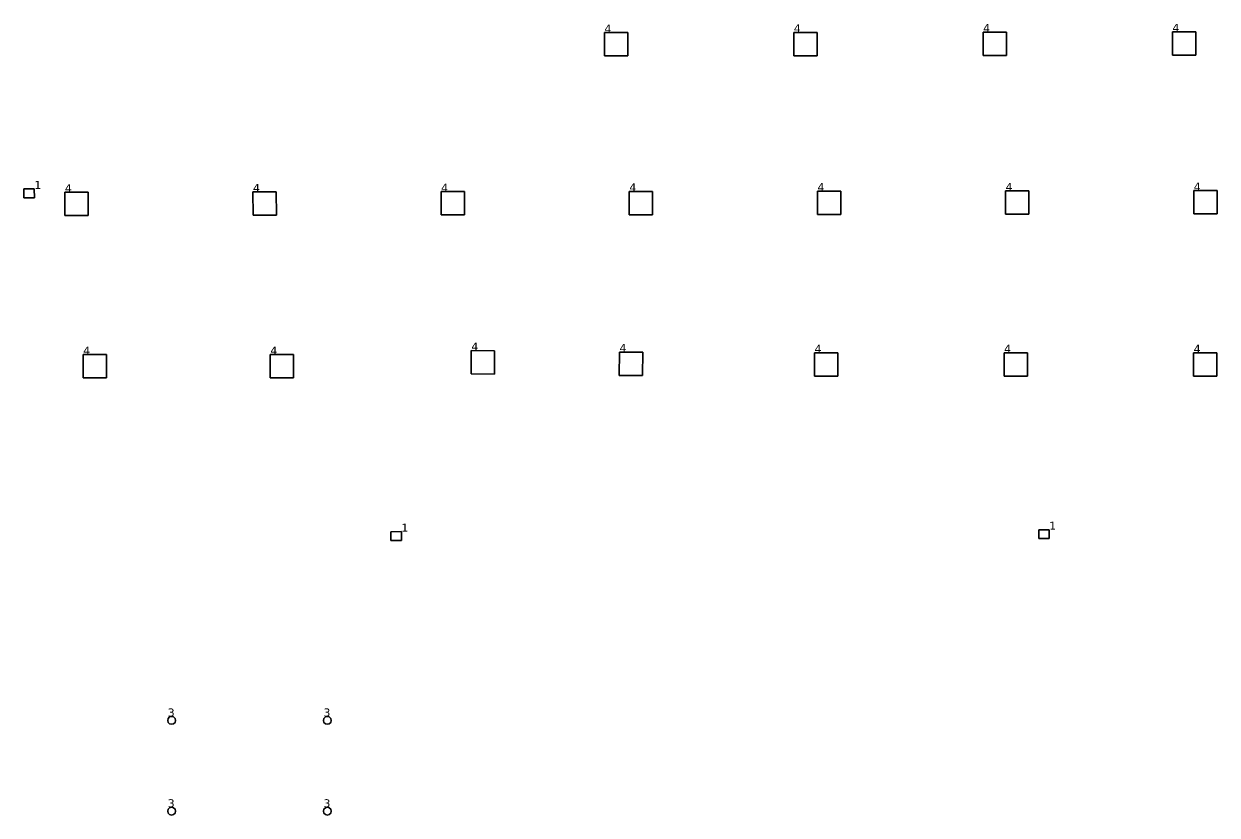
# Model space of a CAD drawing. Header units: inches. Extents: x -3 to 1235, y -1 to 963.
# Drawn here: x 23.66 to 50.5, y 125.33 to 143.13 of the extents above; entities that cross this region are included whole.
import ezdxf

# ---------------------------------------------------------------- set-up
doc = ezdxf.new("R2010")
doc.units = ezdxf.units.IN
doc.header["$MEASUREMENT"] = 0
doc.layers.add('DLX_TERR_LUM', color=7, linetype='Continuous', true_color=0x000000)
doc.layers.add('DLX_TERR_LUMKEY_IDX', color=7, linetype='Continuous', true_color=0x7f7f7f)
doc.styles.add('TableTextStyle', font='')
doc.styles.get('TableTextStyle').set_extended_font_data('VERDANA.TTF')

msp = doc.modelspace()

# ---------------------------------------------------------------- linework, layer by layer
at = {"layer": 'DLX_TERR_LUM'}
for points in [[(36.714, 142.93, 0), (37.239, 142.931, 0)], [(37.239, 142.931, 0), (36.714, 142.93, 0)], [(37.239, 142.931, 0), (36.714, 142.93, 0)], [(36.714, 142.93, 0), (37.239, 142.931, 0)], [(36.715, 142.405, 0), (36.714, 142.93, 0)], [(36.714, 142.93, 0), (36.714, 142.93, 0)], [(36.714, 142.93, 0), (36.715, 142.405, 0)], [(36.714, 142.93, 0), (36.714, 142.93, 0)], [(36.714, 142.93, 0), (36.715, 142.405, 0)], [(36.715, 142.405, 0), (36.714, 142.93, 0)], [(37.239, 142.931, 0), (37.239, 142.931, 0)], [(37.239, 142.931, 0), (37.24, 142.406, 0)], [(37.24, 142.406, 0), (37.239, 142.931, 0)], [(37.239, 142.931, 0), (37.239, 142.931, 0)], [(37.24, 142.406, 0), (37.239, 142.931, 0)], [(37.239, 142.931, 0), (37.24, 142.406, 0)], [(40.972, 142.936, 0), (41.497, 142.937, 0)], [(41.497, 142.937, 0), (40.972, 142.936, 0)], [(41.497, 142.937, 0), (40.972, 142.936, 0)], [(40.972, 142.936, 0), (41.497, 142.937, 0)], [(40.973, 142.411, 0), (40.972, 142.936, 0)], [(40.972, 142.936, 0), (40.972, 142.936, 0)], [(40.972, 142.936, 0), (40.973, 142.411, 0)], [(40.972, 142.936, 0), (40.972, 142.936, 0)], [(40.972, 142.936, 0), (40.973, 142.411, 0)], [(40.973, 142.411, 0), (40.972, 142.936, 0)], [(41.497, 142.937, 0), (41.497, 142.937, 0)], [(41.497, 142.937, 0), (41.498, 142.412, 0)], [(41.498, 142.412, 0), (41.497, 142.937, 0)], [(41.497, 142.937, 0), (41.497, 142.937, 0)], [(41.498, 142.412, 0), (41.497, 142.937, 0)], [(41.497, 142.937, 0), (41.498, 142.412, 0)], [(45.231, 142.942, 0), (45.756, 142.943, 0)], [(45.756, 142.943, 0), (45.231, 142.942, 0)], [(45.756, 142.943, 0), (45.231, 142.942, 0)], [(45.231, 142.942, 0), (45.756, 142.943, 0)], [(45.232, 142.417, 0), (45.231, 142.942, 0)], [(45.231, 142.942, 0), (45.231, 142.942, 0)], [(45.231, 142.942, 0), (45.232, 142.417, 0)], [(45.231, 142.942, 0), (45.231, 142.942, 0)], [(45.231, 142.942, 0), (45.232, 142.417, 0)], [(45.232, 142.417, 0), (45.231, 142.942, 0)], [(45.756, 142.943, 0), (45.756, 142.943, 0)], [(45.756, 142.943, 0), (45.757, 142.418, 0)], [(45.757, 142.418, 0), (45.756, 142.943, 0)], [(45.756, 142.943, 0), (45.756, 142.943, 0)], [(45.757, 142.418, 0), (45.756, 142.943, 0)], [(45.756, 142.943, 0), (45.757, 142.418, 0)], [(49.489, 142.948, 0), (50.014, 142.949, 0)], [(50.014, 142.949, 0), (49.489, 142.948, 0)], [(50.014, 142.949, 0), (49.489, 142.948, 0)], [(49.489, 142.948, 0), (50.014, 142.949, 0)], [(49.49, 142.423, 0), (49.489, 142.948, 0)], [(49.489, 142.948, 0), (49.489, 142.948, 0)], [(49.489, 142.948, 0), (49.49, 142.423, 0)], [(49.489, 142.948, 0), (49.489, 142.948, 0)], [(49.489, 142.948, 0), (49.49, 142.423, 0)], [(49.49, 142.423, 0), (49.489, 142.948, 0)], [(50.014, 142.949, 0), (50.014, 142.949, 0)], [(50.014, 142.949, 0), (50.015, 142.424, 0)], [(50.015, 142.424, 0), (50.014, 142.949, 0)], [(50.014, 142.949, 0), (50.014, 142.949, 0)], [(50.015, 142.424, 0), (50.014, 142.949, 0)], [(50.014, 142.949, 0), (50.015, 142.424, 0)], [(37.24, 142.406, 0), (36.715, 142.405, 0)], [(36.715, 142.405, 0), (37.24, 142.406, 0)], [(36.715, 142.405, 0), (37.24, 142.406, 0)], [(37.24, 142.406, 0), (36.715, 142.405, 0)], [(36.715, 142.405, 0), (36.715, 142.405, 0)], [(36.715, 142.405, 0), (36.715, 142.405, 0)], [(37.24, 142.406, 0), (37.24, 142.406, 0)], [(37.24, 142.406, 0), (37.24, 142.406, 0)], [(41.498, 142.412, 0), (40.973, 142.411, 0)], [(40.973, 142.411, 0), (41.498, 142.412, 0)], [(40.973, 142.411, 0), (41.498, 142.412, 0)], [(41.498, 142.412, 0), (40.973, 142.411, 0)], [(40.973, 142.411, 0), (40.973, 142.411, 0)], [(40.973, 142.411, 0), (40.973, 142.411, 0)], [(41.498, 142.412, 0), (41.498, 142.412, 0)], [(41.498, 142.412, 0), (41.498, 142.412, 0)], [(45.757, 142.418, 0), (45.232, 142.417, 0)], [(45.232, 142.417, 0), (45.757, 142.418, 0)], [(45.232, 142.417, 0), (45.757, 142.418, 0)], [(45.757, 142.418, 0), (45.232, 142.417, 0)], [(45.232, 142.417, 0), (45.232, 142.417, 0)], [(45.232, 142.417, 0), (45.232, 142.417, 0)], [(45.757, 142.418, 0), (45.757, 142.418, 0)], [(45.757, 142.418, 0), (45.757, 142.418, 0)], [(50.015, 142.424, 0), (49.49, 142.423, 0)], [(49.49, 142.423, 0), (50.015, 142.424, 0)], [(49.49, 142.423, 0), (50.015, 142.424, 0)], [(50.015, 142.424, 0), (49.49, 142.423, 0)], [(49.49, 142.423, 0), (49.49, 142.423, 0)], [(49.49, 142.423, 0), (49.49, 142.423, 0)], [(50.015, 142.424, 0), (50.015, 142.424, 0)], [(50.015, 142.424, 0), (50.015, 142.424, 0)], [(23.656, 139.413, 0), (23.891, 139.414, 0)], [(23.891, 139.414, 0), (23.656, 139.413, 0)], [(23.891, 139.414, 0), (23.656, 139.413, 0)], [(23.656, 139.413, 0), (23.891, 139.414, 0)], [(23.657, 139.213, 0), (23.656, 139.413, 0)], [(23.656, 139.413, 0), (23.656, 139.413, 0)], [(23.656, 139.413, 0), (23.657, 139.213, 0)], [(23.656, 139.413, 0), (23.656, 139.413, 0)], [(23.656, 139.413, 0), (23.657, 139.213, 0)], [(23.657, 139.213, 0), (23.656, 139.413, 0)], [(23.891, 139.414, 0), (23.892, 139.214, 0)], [(23.892, 139.214, 0), (23.891, 139.414, 0)], [(23.891, 139.414, 0), (23.891, 139.414, 0)], [(23.891, 139.414, 0), (23.891, 139.414, 0)], [(23.892, 139.214, 0), (23.891, 139.414, 0)], [(23.891, 139.414, 0), (23.892, 139.214, 0)], [(24.577, 139.341, 0), (25.102, 139.342, 0)], [(25.102, 139.342, 0), (24.577, 139.341, 0)], [(25.102, 139.342, 0), (24.577, 139.341, 0)], [(24.577, 139.341, 0), (25.102, 139.342, 0)], [(24.578, 138.816, 0), (24.577, 139.341, 0)], [(24.577, 139.341, 0), (24.577, 139.341, 0)], [(24.577, 139.341, 0), (24.578, 138.816, 0)], [(24.577, 139.341, 0), (24.577, 139.341, 0)], [(24.577, 139.341, 0), (24.578, 138.816, 0)], [(24.578, 138.816, 0), (24.577, 139.341, 0)], [(25.102, 139.342, 0), (25.102, 139.342, 0)], [(25.102, 139.342, 0), (25.103, 138.817, 0)], [(25.103, 138.817, 0), (25.102, 139.342, 0)], [(25.102, 139.342, 0), (25.102, 139.342, 0)], [(25.103, 138.817, 0), (25.102, 139.342, 0)], [(25.102, 139.342, 0), (25.103, 138.817, 0)], [(28.809, 139.347, 0), (29.334, 139.348, 0)], [(29.334, 139.348, 0), (28.809, 139.347, 0)], [(29.334, 139.348, 0), (28.809, 139.347, 0)], [(28.809, 139.347, 0), (29.334, 139.348, 0)], [(28.81, 138.822, 0), (28.809, 139.347, 0)], [(28.809, 139.347, 0), (28.809, 139.347, 0)], [(28.809, 139.347, 0), (28.81, 138.822, 0)], [(28.809, 139.347, 0), (28.809, 139.347, 0)], [(28.809, 139.347, 0), (28.81, 138.822, 0)], [(28.81, 138.822, 0), (28.809, 139.347, 0)], [(29.334, 139.348, 0), (29.334, 139.348, 0)], [(29.334, 139.348, 0), (29.335, 138.823, 0)], [(29.335, 138.823, 0), (29.334, 139.348, 0)], [(29.334, 139.348, 0), (29.334, 139.348, 0)], [(29.335, 138.823, 0), (29.334, 139.348, 0)], [(29.334, 139.348, 0), (29.335, 138.823, 0)], [(33.041, 139.353, 0), (33.566, 139.354, 0)], [(33.566, 139.354, 0), (33.041, 139.353, 0)], [(33.566, 139.354, 0), (33.041, 139.353, 0)], [(33.041, 139.353, 0), (33.566, 139.354, 0)], [(33.042, 138.828, 0), (33.041, 139.353, 0)], [(33.041, 139.353, 0), (33.041, 139.353, 0)], [(33.041, 139.353, 0), (33.042, 138.828, 0)], [(33.041, 139.353, 0), (33.041, 139.353, 0)], [(33.041, 139.353, 0), (33.042, 138.828, 0)], [(33.042, 138.828, 0), (33.041, 139.353, 0)], [(33.566, 139.354, 0), (33.566, 139.354, 0)], [(33.566, 139.354, 0), (33.567, 138.829, 0)], [(33.567, 138.829, 0), (33.566, 139.354, 0)], [(33.566, 139.354, 0), (33.566, 139.354, 0)], [(33.567, 138.829, 0), (33.566, 139.354, 0)], [(33.566, 139.354, 0), (33.567, 138.829, 0)], [(37.274, 138.834, 0), (37.274, 139.359, 0)], [(37.274, 139.359, 0), (37.274, 139.359, 0)], [(37.274, 139.359, 0), (37.274, 138.834, 0)], [(37.274, 139.359, 0), (37.799, 139.359, 0)], [(37.799, 139.359, 0), (37.274, 139.359, 0)], [(37.274, 139.359, 0), (37.274, 139.359, 0)], [(37.799, 139.359, 0), (37.274, 139.359, 0)], [(37.274, 139.359, 0), (37.274, 138.834, 0)], [(37.274, 138.834, 0), (37.274, 139.359, 0)], [(37.274, 139.359, 0), (37.799, 139.359, 0)], [(37.799, 139.359, 0), (37.799, 139.359, 0)], [(37.799, 139.359, 0), (37.799, 138.834, 0)], [(37.799, 138.834, 0), (37.799, 139.359, 0)], [(37.799, 139.359, 0), (37.799, 139.359, 0)], [(37.799, 138.834, 0), (37.799, 139.359, 0)], [(37.799, 139.359, 0), (37.799, 138.834, 0)], [(41.506, 139.364, 0), (42.031, 139.365, 0)], [(42.031, 139.365, 0), (41.506, 139.364, 0)], [(42.031, 139.365, 0), (41.506, 139.364, 0)], [(41.506, 139.364, 0), (42.031, 139.365, 0)], [(41.506, 138.839, 0), (41.506, 139.364, 0)], [(41.506, 139.364, 0), (41.506, 139.364, 0)], [(41.506, 139.364, 0), (41.506, 138.839, 0)], [(41.506, 139.364, 0), (41.506, 139.364, 0)], [(41.506, 139.364, 0), (41.506, 138.839, 0)], [(41.506, 138.839, 0), (41.506, 139.364, 0)], [(42.031, 139.365, 0), (42.031, 139.365, 0)], [(42.031, 139.365, 0), (42.031, 138.84, 0)], [(42.031, 138.84, 0), (42.031, 139.365, 0)], [(42.031, 139.365, 0), (42.031, 139.365, 0)], [(42.031, 138.84, 0), (42.031, 139.365, 0)], [(42.031, 139.365, 0), (42.031, 138.84, 0)], [(45.738, 139.37, 0), (46.263, 139.371, 0)], [(46.263, 139.371, 0), (45.738, 139.37, 0)], [(46.263, 139.371, 0), (45.738, 139.37, 0)], [(45.738, 139.37, 0), (46.263, 139.371, 0)], [(45.739, 138.845, 0), (45.738, 139.37, 0)], [(45.738, 139.37, 0), (45.738, 139.37, 0)], [(45.738, 139.37, 0), (45.739, 138.845, 0)], [(45.738, 139.37, 0), (45.738, 139.37, 0)], [(45.738, 139.37, 0), (45.739, 138.845, 0)], [(45.739, 138.845, 0), (45.738, 139.37, 0)], [(46.263, 139.371, 0), (46.263, 139.371, 0)], [(46.263, 139.371, 0), (46.264, 138.846, 0)], [(46.264, 138.846, 0), (46.263, 139.371, 0)], [(46.263, 139.371, 0), (46.263, 139.371, 0)], [(46.264, 138.846, 0), (46.263, 139.371, 0)], [(46.263, 139.371, 0), (46.264, 138.846, 0)], [(49.97, 139.376, 0), (50.495, 139.377, 0)], [(50.495, 139.377, 0), (49.97, 139.376, 0)], [(50.495, 139.377, 0), (49.97, 139.376, 0)], [(49.97, 139.376, 0), (50.495, 139.377, 0)], [(49.971, 138.851, 0), (49.97, 139.376, 0)], [(49.97, 139.376, 0), (49.97, 139.376, 0)], [(49.97, 139.376, 0), (49.971, 138.851, 0)], [(49.97, 139.376, 0), (49.97, 139.376, 0)], [(49.97, 139.376, 0), (49.971, 138.851, 0)], [(49.971, 138.851, 0), (49.97, 139.376, 0)], [(50.495, 139.377, 0), (50.495, 139.377, 0)], [(50.495, 139.377, 0), (50.496, 138.852, 0)], [(50.496, 138.852, 0), (50.495, 139.377, 0)], [(50.495, 139.377, 0), (50.495, 139.377, 0)], [(50.496, 138.852, 0), (50.495, 139.377, 0)], [(50.495, 139.377, 0), (50.496, 138.852, 0)], [(23.892, 139.214, 0), (23.657, 139.213, 0)], [(23.657, 139.213, 0), (23.892, 139.214, 0)], [(23.657, 139.213, 0), (23.892, 139.214, 0)], [(23.892, 139.214, 0), (23.657, 139.213, 0)], [(23.657, 139.213, 0), (23.657, 139.213, 0)], [(23.657, 139.213, 0), (23.657, 139.213, 0)], [(23.892, 139.214, 0), (23.892, 139.214, 0)], [(23.892, 139.214, 0), (23.892, 139.214, 0)], [(25.103, 138.817, 0), (24.578, 138.816, 0)], [(24.578, 138.816, 0), (25.103, 138.817, 0)], [(24.578, 138.816, 0), (25.103, 138.817, 0)], [(25.103, 138.817, 0), (24.578, 138.816, 0)], [(24.578, 138.816, 0), (24.578, 138.816, 0)], [(24.578, 138.816, 0), (24.578, 138.816, 0)], [(25.103, 138.817, 0), (25.103, 138.817, 0)], [(25.103, 138.817, 0), (25.103, 138.817, 0)], [(29.335, 138.823, 0), (28.81, 138.822, 0)], [(28.81, 138.822, 0), (29.335, 138.823, 0)], [(28.81, 138.822, 0), (29.335, 138.823, 0)], [(29.335, 138.823, 0), (28.81, 138.822, 0)], [(28.81, 138.822, 0), (28.81, 138.822, 0)], [(28.81, 138.822, 0), (28.81, 138.822, 0)], [(29.335, 138.823, 0), (29.335, 138.823, 0)], [(29.335, 138.823, 0), (29.335, 138.823, 0)], [(33.567, 138.829, 0), (33.042, 138.828, 0)], [(33.042, 138.828, 0), (33.567, 138.829, 0)], [(33.042, 138.828, 0), (33.567, 138.829, 0)], [(33.567, 138.829, 0), (33.042, 138.828, 0)], [(33.042, 138.828, 0), (33.042, 138.828, 0)], [(33.042, 138.828, 0), (33.042, 138.828, 0)], [(33.567, 138.829, 0), (33.567, 138.829, 0)], [(33.567, 138.829, 0), (33.567, 138.829, 0)], [(37.799, 138.834, 0), (37.274, 138.834, 0)], [(37.274, 138.834, 0), (37.274, 138.834, 0)], [(37.274, 138.834, 0), (37.799, 138.834, 0)], [(37.274, 138.834, 0), (37.274, 138.834, 0)], [(37.274, 138.834, 0), (37.799, 138.834, 0)], [(37.799, 138.834, 0), (37.274, 138.834, 0)], [(37.799, 138.834, 0), (37.799, 138.834, 0)], [(37.799, 138.834, 0), (37.799, 138.834, 0)], [(42.031, 138.84, 0), (41.506, 138.839, 0)], [(41.506, 138.839, 0), (42.031, 138.84, 0)], [(41.506, 138.839, 0), (42.031, 138.84, 0)], [(42.031, 138.84, 0), (41.506, 138.839, 0)], [(41.506, 138.839, 0), (41.506, 138.839, 0)], [(41.506, 138.839, 0), (41.506, 138.839, 0)], [(42.031, 138.84, 0), (42.031, 138.84, 0)], [(42.031, 138.84, 0), (42.031, 138.84, 0)], [(46.264, 138.846, 0), (45.739, 138.845, 0)], [(45.739, 138.845, 0), (46.264, 138.846, 0)], [(45.739, 138.845, 0), (46.264, 138.846, 0)], [(46.264, 138.846, 0), (45.739, 138.845, 0)], [(45.739, 138.845, 0), (45.739, 138.845, 0)], [(45.739, 138.845, 0), (45.739, 138.845, 0)], [(46.264, 138.846, 0), (46.264, 138.846, 0)], [(46.264, 138.846, 0), (46.264, 138.846, 0)], [(50.496, 138.852, 0), (49.971, 138.851, 0)], [(49.971, 138.851, 0), (50.496, 138.852, 0)], [(49.971, 138.851, 0), (50.496, 138.852, 0)], [(50.496, 138.852, 0), (49.971, 138.851, 0)], [(49.971, 138.851, 0), (49.971, 138.851, 0)], [(49.971, 138.851, 0), (49.971, 138.851, 0)], [(50.496, 138.852, 0), (50.496, 138.852, 0)], [(50.496, 138.852, 0), (50.496, 138.852, 0)], [(24.99, 135.162, 0), (24.99, 135.687, 0)], [(24.99, 135.687, 0), (24.99, 135.687, 0)], [(24.99, 135.687, 0), (24.99, 135.162, 0)], [(24.99, 135.687, 0), (25.515, 135.687, 0)], [(25.515, 135.687, 0), (24.99, 135.687, 0)], [(24.99, 135.687, 0), (24.99, 135.687, 0)], [(25.515, 135.687, 0), (24.99, 135.687, 0)], [(24.99, 135.687, 0), (24.99, 135.162, 0)], [(24.99, 135.162, 0), (24.99, 135.687, 0)], [(24.99, 135.687, 0), (25.515, 135.687, 0)], [(25.515, 135.687, 0), (25.515, 135.687, 0)], [(25.515, 135.687, 0), (25.515, 135.162, 0)], [(25.515, 135.162, 0), (25.515, 135.687, 0)], [(25.515, 135.687, 0), (25.515, 135.687, 0)], [(25.515, 135.162, 0), (25.515, 135.687, 0)], [(25.515, 135.687, 0), (25.515, 135.162, 0)], [(29.199, 135.162, 0), (29.199, 135.687, 0)], [(29.199, 135.687, 0), (29.199, 135.687, 0)], [(29.199, 135.687, 0), (29.199, 135.162, 0)], [(29.199, 135.687, 0), (29.724, 135.687, 0)], [(29.724, 135.687, 0), (29.199, 135.687, 0)], [(29.199, 135.687, 0), (29.199, 135.687, 0)], [(29.724, 135.687, 0), (29.199, 135.687, 0)], [(29.199, 135.687, 0), (29.199, 135.162, 0)], [(29.199, 135.162, 0), (29.199, 135.687, 0)], [(29.199, 135.687, 0), (29.724, 135.687, 0)], [(29.724, 135.687, 0), (29.724, 135.687, 0)], [(29.724, 135.687, 0), (29.724, 135.162, 0)], [(29.724, 135.162, 0), (29.724, 135.687, 0)], [(29.724, 135.687, 0), (29.724, 135.687, 0)], [(29.724, 135.162, 0), (29.724, 135.687, 0)], [(29.724, 135.687, 0), (29.724, 135.162, 0)], [(33.715, 135.253, 0), (33.72, 135.778, 0)], [(33.72, 135.778, 0), (33.715, 135.253, 0)], [(33.72, 135.778, 0), (33.715, 135.253, 0)], [(33.715, 135.253, 0), (33.72, 135.778, 0)], [(33.72, 135.778, 0), (33.72, 135.778, 0)], [(33.72, 135.778, 0), (34.245, 135.773, 0)], [(34.245, 135.773, 0), (33.72, 135.778, 0)], [(33.72, 135.778, 0), (33.72, 135.778, 0)], [(34.245, 135.773, 0), (33.72, 135.778, 0)], [(33.72, 135.778, 0), (34.245, 135.773, 0)], [(34.245, 135.773, 0), (34.24, 135.248, 0)], [(34.24, 135.248, 0), (34.245, 135.773, 0)], [(34.24, 135.248, 0), (34.245, 135.773, 0)], [(34.245, 135.773, 0), (34.24, 135.248, 0)], [(34.245, 135.773, 0), (34.245, 135.773, 0)], [(34.245, 135.773, 0), (34.245, 135.773, 0)], [(37.048, 135.22, 0), (37.053, 135.745, 0)], [(37.053, 135.745, 0), (37.048, 135.22, 0)], [(37.053, 135.745, 0), (37.048, 135.22, 0)], [(37.048, 135.22, 0), (37.053, 135.745, 0)], [(37.053, 135.745, 0), (37.053, 135.745, 0)], [(37.053, 135.745, 0), (37.578, 135.74, 0)], [(37.578, 135.74, 0), (37.053, 135.745, 0)], [(37.053, 135.745, 0), (37.053, 135.745, 0)], [(37.578, 135.74, 0), (37.053, 135.745, 0)], [(37.053, 135.745, 0), (37.578, 135.74, 0)], [(37.578, 135.74, 0), (37.573, 135.215, 0)], [(37.573, 135.215, 0), (37.578, 135.74, 0)], [(37.573, 135.215, 0), (37.578, 135.74, 0)], [(37.578, 135.74, 0), (37.573, 135.215, 0)], [(37.578, 135.74, 0), (37.578, 135.74, 0)], [(37.578, 135.74, 0), (37.578, 135.74, 0)], [(41.44, 135.202, 0), (41.44, 135.727, 0)], [(41.44, 135.727, 0), (41.44, 135.727, 0)], [(41.44, 135.727, 0), (41.44, 135.202, 0)], [(41.44, 135.727, 0), (41.965, 135.727, 0)], [(41.965, 135.727, 0), (41.44, 135.727, 0)], [(41.44, 135.727, 0), (41.44, 135.727, 0)], [(41.965, 135.727, 0), (41.44, 135.727, 0)], [(41.44, 135.727, 0), (41.44, 135.202, 0)], [(41.44, 135.202, 0), (41.44, 135.727, 0)], [(41.44, 135.727, 0), (41.965, 135.727, 0)], [(41.965, 135.727, 0), (41.965, 135.727, 0)], [(41.965, 135.727, 0), (41.965, 135.202, 0)], [(41.965, 135.202, 0), (41.965, 135.727, 0)], [(41.965, 135.727, 0), (41.965, 135.727, 0)], [(41.965, 135.202, 0), (41.965, 135.727, 0)], [(41.965, 135.727, 0), (41.965, 135.202, 0)], [(45.703, 135.202, 0), (45.703, 135.727, 0)], [(45.703, 135.727, 0), (45.703, 135.727, 0)], [(45.703, 135.727, 0), (45.703, 135.202, 0)], [(45.703, 135.727, 0), (46.228, 135.727, 0)], [(46.228, 135.727, 0), (45.703, 135.727, 0)], [(45.703, 135.727, 0), (45.703, 135.727, 0)], [(46.228, 135.727, 0), (45.703, 135.727, 0)], [(45.703, 135.727, 0), (45.703, 135.202, 0)], [(45.703, 135.202, 0), (45.703, 135.727, 0)], [(45.703, 135.727, 0), (46.228, 135.727, 0)], [(46.228, 135.727, 0), (46.228, 135.727, 0)], [(46.228, 135.727, 0), (46.228, 135.202, 0)], [(46.228, 135.202, 0), (46.228, 135.727, 0)], [(46.228, 135.727, 0), (46.228, 135.727, 0)], [(46.228, 135.202, 0), (46.228, 135.727, 0)], [(46.228, 135.727, 0), (46.228, 135.202, 0)], [(49.967, 135.202, 0), (49.967, 135.727, 0)], [(49.967, 135.727, 0), (49.967, 135.727, 0)], [(49.967, 135.727, 0), (49.967, 135.202, 0)], [(49.967, 135.727, 0), (50.492, 135.727, 0)], [(50.492, 135.727, 0), (49.967, 135.727, 0)], [(49.967, 135.727, 0), (49.967, 135.727, 0)], [(50.492, 135.727, 0), (49.967, 135.727, 0)], [(49.967, 135.727, 0), (49.967, 135.202, 0)], [(49.967, 135.202, 0), (49.967, 135.727, 0)], [(49.967, 135.727, 0), (50.492, 135.727, 0)], [(50.492, 135.727, 0), (50.492, 135.727, 0)], [(50.492, 135.727, 0), (50.492, 135.202, 0)], [(50.492, 135.202, 0), (50.492, 135.727, 0)], [(50.492, 135.727, 0), (50.492, 135.727, 0)], [(50.492, 135.202, 0), (50.492, 135.727, 0)], [(50.492, 135.727, 0), (50.492, 135.202, 0)], [(25.515, 135.162, 0), (24.99, 135.162, 0)], [(24.99, 135.162, 0), (24.99, 135.162, 0)], [(24.99, 135.162, 0), (25.515, 135.162, 0)], [(24.99, 135.162, 0), (24.99, 135.162, 0)], [(24.99, 135.162, 0), (25.515, 135.162, 0)], [(25.515, 135.162, 0), (24.99, 135.162, 0)], [(25.515, 135.162, 0), (25.515, 135.162, 0)], [(25.515, 135.162, 0), (25.515, 135.162, 0)], [(29.724, 135.162, 0), (29.199, 135.162, 0)], [(29.199, 135.162, 0), (29.199, 135.162, 0)], [(29.199, 135.162, 0), (29.724, 135.162, 0)], [(29.199, 135.162, 0), (29.199, 135.162, 0)], [(29.199, 135.162, 0), (29.724, 135.162, 0)], [(29.724, 135.162, 0), (29.199, 135.162, 0)], [(29.724, 135.162, 0), (29.724, 135.162, 0)], [(29.724, 135.162, 0), (29.724, 135.162, 0)], [(34.24, 135.248, 0), (33.715, 135.253, 0)], [(33.715, 135.253, 0), (33.715, 135.253, 0)], [(33.715, 135.253, 0), (34.24, 135.248, 0)], [(33.715, 135.253, 0), (33.715, 135.253, 0)], [(33.715, 135.253, 0), (34.24, 135.248, 0)], [(34.24, 135.248, 0), (33.715, 135.253, 0)], [(34.24, 135.248, 0), (34.24, 135.248, 0)], [(34.24, 135.248, 0), (34.24, 135.248, 0)], [(37.573, 135.215, 0), (37.048, 135.22, 0)], [(37.048, 135.22, 0), (37.048, 135.22, 0)], [(37.048, 135.22, 0), (37.573, 135.215, 0)], [(37.048, 135.22, 0), (37.048, 135.22, 0)], [(37.048, 135.22, 0), (37.573, 135.215, 0)], [(37.573, 135.215, 0), (37.048, 135.22, 0)], [(37.573, 135.215, 0), (37.573, 135.215, 0)], [(37.573, 135.215, 0), (37.573, 135.215, 0)], [(41.965, 135.202, 0), (41.44, 135.202, 0)], [(41.44, 135.202, 0), (41.44, 135.202, 0)], [(41.44, 135.202, 0), (41.965, 135.202, 0)], [(41.44, 135.202, 0), (41.44, 135.202, 0)], [(41.44, 135.202, 0), (41.965, 135.202, 0)], [(41.965, 135.202, 0), (41.44, 135.202, 0)], [(41.965, 135.202, 0), (41.965, 135.202, 0)], [(41.965, 135.202, 0), (41.965, 135.202, 0)], [(46.228, 135.202, 0), (45.703, 135.202, 0)], [(45.703, 135.202, 0), (45.703, 135.202, 0)], [(45.703, 135.202, 0), (46.228, 135.202, 0)], [(45.703, 135.202, 0), (45.703, 135.202, 0)], [(45.703, 135.202, 0), (46.228, 135.202, 0)], [(46.228, 135.202, 0), (45.703, 135.202, 0)], [(46.228, 135.202, 0), (46.228, 135.202, 0)], [(46.228, 135.202, 0), (46.228, 135.202, 0)], [(50.492, 135.202, 0), (49.967, 135.202, 0)], [(49.967, 135.202, 0), (49.967, 135.202, 0)], [(49.967, 135.202, 0), (50.492, 135.202, 0)], [(49.967, 135.202, 0), (49.967, 135.202, 0)], [(49.967, 135.202, 0), (50.492, 135.202, 0)], [(50.492, 135.202, 0), (49.967, 135.202, 0)], [(50.492, 135.202, 0), (50.492, 135.202, 0)], [(50.492, 135.202, 0), (50.492, 135.202, 0)], [(31.912, 131.703, 0), (32.147, 131.704, 0)], [(32.147, 131.704, 0), (31.912, 131.703, 0)], [(32.147, 131.704, 0), (31.912, 131.703, 0)], [(31.912, 131.703, 0), (32.147, 131.704, 0)], [(31.913, 131.503, 0), (31.912, 131.703, 0)], [(31.912, 131.703, 0), (31.912, 131.703, 0)], [(31.912, 131.703, 0), (31.913, 131.503, 0)], [(31.912, 131.703, 0), (31.912, 131.703, 0)], [(31.912, 131.703, 0), (31.913, 131.503, 0)], [(31.913, 131.503, 0), (31.912, 131.703, 0)], [(32.147, 131.704, 0), (32.148, 131.504, 0)], [(32.148, 131.504, 0), (32.147, 131.704, 0)], [(32.147, 131.704, 0), (32.147, 131.704, 0)], [(32.147, 131.704, 0), (32.147, 131.704, 0)], [(32.148, 131.504, 0), (32.147, 131.704, 0)], [(32.147, 131.704, 0), (32.148, 131.504, 0)], [(46.483, 131.747, 0), (46.718, 131.748, 0)], [(46.718, 131.748, 0), (46.483, 131.747, 0)], [(46.718, 131.748, 0), (46.483, 131.747, 0)], [(46.483, 131.747, 0), (46.718, 131.748, 0)], [(46.484, 131.547, 0), (46.483, 131.747, 0)], [(46.483, 131.747, 0), (46.483, 131.747, 0)], [(46.483, 131.747, 0), (46.484, 131.547, 0)], [(46.483, 131.747, 0), (46.483, 131.747, 0)], [(46.483, 131.747, 0), (46.484, 131.547, 0)], [(46.484, 131.547, 0), (46.483, 131.747, 0)], [(46.719, 131.548, 0), (46.484, 131.547, 0)], [(46.484, 131.547, 0), (46.719, 131.548, 0)], [(46.484, 131.547, 0), (46.719, 131.548, 0)], [(46.719, 131.548, 0), (46.484, 131.547, 0)], [(46.484, 131.547, 0), (46.484, 131.547, 0)], [(46.484, 131.547, 0), (46.484, 131.547, 0)], [(46.718, 131.748, 0), (46.719, 131.548, 0)], [(46.719, 131.548, 0), (46.718, 131.748, 0)], [(46.718, 131.748, 0), (46.718, 131.748, 0)], [(46.718, 131.748, 0), (46.718, 131.748, 0)], [(46.719, 131.548, 0), (46.718, 131.748, 0)], [(46.718, 131.748, 0), (46.719, 131.548, 0)], [(46.719, 131.548, 0), (46.719, 131.548, 0)], [(46.719, 131.548, 0), (46.719, 131.548, 0)], [(32.148, 131.504, 0), (31.913, 131.503, 0)], [(31.913, 131.503, 0), (32.148, 131.504, 0)], [(31.913, 131.503, 0), (32.148, 131.504, 0)], [(32.148, 131.504, 0), (31.913, 131.503, 0)], [(31.913, 131.503, 0), (31.913, 131.503, 0)], [(31.913, 131.503, 0), (31.913, 131.503, 0)], [(32.148, 131.504, 0), (32.148, 131.504, 0)], [(32.148, 131.504, 0), (32.148, 131.504, 0)], [(26.891, 127.457, 0), (26.903, 127.501, 0)], [(26.903, 127.501, 0), (26.891, 127.457, 0)], [(26.903, 127.501, 0), (26.891, 127.457, 0)], [(26.891, 127.457, 0), (26.903, 127.501, 0)], [(26.903, 127.501, 0), (26.935, 127.534, 0)], [(26.935, 127.534, 0), (26.903, 127.501, 0)], [(26.935, 127.534, 0), (26.903, 127.501, 0)], [(26.903, 127.501, 0), (26.935, 127.534, 0)], [(26.903, 127.501, 0), (26.903, 127.501, 0)], [(26.903, 127.501, 0), (26.903, 127.501, 0)], [(26.935, 127.534, 0), (26.979, 127.546, 0)], [(26.979, 127.546, 0), (26.935, 127.534, 0)], [(26.979, 127.546, 0), (26.935, 127.534, 0)], [(26.935, 127.534, 0), (26.979, 127.546, 0)], [(26.935, 127.534, 0), (26.935, 127.534, 0)], [(26.935, 127.534, 0), (26.935, 127.534, 0)], [(26.979, 127.546, 0), (26.979, 127.546, 0)], [(26.979, 127.546, 0), (27.023, 127.534, 0)], [(27.023, 127.534, 0), (26.979, 127.546, 0)], [(26.979, 127.546, 0), (26.979, 127.546, 0)], [(27.023, 127.534, 0), (26.979, 127.546, 0)], [(26.979, 127.546, 0), (27.023, 127.534, 0)], [(27.023, 127.534, 0), (27.023, 127.534, 0)], [(27.023, 127.534, 0), (27.056, 127.501, 0)], [(27.056, 127.501, 0), (27.023, 127.534, 0)], [(27.023, 127.534, 0), (27.023, 127.534, 0)], [(27.056, 127.501, 0), (27.023, 127.534, 0)], [(27.023, 127.534, 0), (27.056, 127.501, 0)], [(27.056, 127.501, 0), (27.056, 127.501, 0)], [(27.056, 127.501, 0), (27.068, 127.457, 0)], [(27.068, 127.457, 0), (27.056, 127.501, 0)], [(27.056, 127.501, 0), (27.056, 127.501, 0)], [(27.068, 127.457, 0), (27.056, 127.501, 0)], [(27.056, 127.501, 0), (27.068, 127.457, 0)], [(30.394, 127.457, 0), (30.406, 127.501, 0)], [(30.406, 127.501, 0), (30.394, 127.457, 0)], [(30.406, 127.501, 0), (30.394, 127.457, 0)], [(30.394, 127.457, 0), (30.406, 127.501, 0)], [(30.406, 127.501, 0), (30.438, 127.534, 0)], [(30.438, 127.534, 0), (30.406, 127.501, 0)], [(30.438, 127.534, 0), (30.406, 127.501, 0)], [(30.406, 127.501, 0), (30.438, 127.534, 0)], [(30.406, 127.501, 0), (30.406, 127.501, 0)], [(30.406, 127.501, 0), (30.406, 127.501, 0)], [(30.438, 127.534, 0), (30.482, 127.546, 0)], [(30.482, 127.546, 0), (30.438, 127.534, 0)], [(30.482, 127.546, 0), (30.438, 127.534, 0)], [(30.438, 127.534, 0), (30.482, 127.546, 0)], [(30.438, 127.534, 0), (30.438, 127.534, 0)], [(30.438, 127.534, 0), (30.438, 127.534, 0)], [(30.482, 127.546, 0), (30.482, 127.546, 0)], [(30.482, 127.546, 0), (30.526, 127.534, 0)], [(30.526, 127.534, 0), (30.482, 127.546, 0)], [(30.482, 127.546, 0), (30.482, 127.546, 0)], [(30.526, 127.534, 0), (30.482, 127.546, 0)], [(30.482, 127.546, 0), (30.526, 127.534, 0)], [(30.526, 127.534, 0), (30.526, 127.534, 0)], [(30.526, 127.534, 0), (30.559, 127.501, 0)], [(30.559, 127.501, 0), (30.526, 127.534, 0)], [(30.526, 127.534, 0), (30.526, 127.534, 0)], [(30.559, 127.501, 0), (30.526, 127.534, 0)], [(30.526, 127.534, 0), (30.559, 127.501, 0)], [(30.559, 127.501, 0), (30.559, 127.501, 0)], [(30.559, 127.501, 0), (30.571, 127.457, 0)], [(30.571, 127.457, 0), (30.559, 127.501, 0)], [(30.559, 127.501, 0), (30.559, 127.501, 0)], [(30.571, 127.457, 0), (30.559, 127.501, 0)], [(30.559, 127.501, 0), (30.571, 127.457, 0)], [(26.903, 127.413, 0), (26.891, 127.457, 0)], [(26.891, 127.457, 0), (26.891, 127.457, 0)], [(26.891, 127.457, 0), (26.903, 127.413, 0)], [(26.891, 127.457, 0), (26.891, 127.457, 0)], [(26.891, 127.457, 0), (26.903, 127.413, 0)], [(26.903, 127.413, 0), (26.891, 127.457, 0)], [(26.903, 127.413, 0), (26.903, 127.413, 0)], [(26.935, 127.381, 0), (26.903, 127.413, 0)], [(26.903, 127.413, 0), (26.903, 127.413, 0)], [(26.903, 127.413, 0), (26.935, 127.381, 0)], [(26.903, 127.413, 0), (26.935, 127.381, 0)], [(26.935, 127.381, 0), (26.903, 127.413, 0)], [(26.979, 127.369, 0), (26.935, 127.381, 0)], [(26.935, 127.381, 0), (26.935, 127.381, 0)], [(26.935, 127.381, 0), (26.979, 127.369, 0)], [(26.935, 127.381, 0), (26.935, 127.381, 0)], [(26.935, 127.381, 0), (26.979, 127.369, 0)], [(26.979, 127.369, 0), (26.935, 127.381, 0)], [(27.023, 127.381, 0), (26.979, 127.369, 0)], [(26.979, 127.369, 0), (27.023, 127.381, 0)], [(26.979, 127.369, 0), (27.023, 127.381, 0)], [(27.023, 127.381, 0), (26.979, 127.369, 0)], [(26.979, 127.369, 0), (26.979, 127.369, 0)], [(26.979, 127.369, 0), (26.979, 127.369, 0)], [(27.056, 127.413, 0), (27.023, 127.381, 0)], [(27.023, 127.381, 0), (27.056, 127.413, 0)], [(27.023, 127.381, 0), (27.056, 127.413, 0)], [(27.056, 127.413, 0), (27.023, 127.381, 0)], [(27.023, 127.381, 0), (27.023, 127.381, 0)], [(27.023, 127.381, 0), (27.023, 127.381, 0)], [(27.068, 127.457, 0), (27.056, 127.413, 0)], [(27.056, 127.413, 0), (27.068, 127.457, 0)], [(27.056, 127.413, 0), (27.068, 127.457, 0)], [(27.068, 127.457, 0), (27.056, 127.413, 0)], [(27.056, 127.413, 0), (27.056, 127.413, 0)], [(27.056, 127.413, 0), (27.056, 127.413, 0)], [(27.068, 127.457, 0), (27.068, 127.457, 0)], [(27.068, 127.457, 0), (27.068, 127.457, 0)], [(30.406, 127.413, 0), (30.394, 127.457, 0)], [(30.394, 127.457, 0), (30.394, 127.457, 0)], [(30.394, 127.457, 0), (30.406, 127.413, 0)], [(30.394, 127.457, 0), (30.394, 127.457, 0)], [(30.394, 127.457, 0), (30.406, 127.413, 0)], [(30.406, 127.413, 0), (30.394, 127.457, 0)], [(30.406, 127.413, 0), (30.406, 127.413, 0)], [(30.438, 127.381, 0), (30.406, 127.413, 0)], [(30.406, 127.413, 0), (30.406, 127.413, 0)], [(30.406, 127.413, 0), (30.438, 127.381, 0)], [(30.406, 127.413, 0), (30.438, 127.381, 0)], [(30.438, 127.381, 0), (30.406, 127.413, 0)], [(30.482, 127.369, 0), (30.438, 127.381, 0)], [(30.438, 127.381, 0), (30.438, 127.381, 0)], [(30.438, 127.381, 0), (30.482, 127.369, 0)], [(30.438, 127.381, 0), (30.438, 127.381, 0)], [(30.438, 127.381, 0), (30.482, 127.369, 0)], [(30.482, 127.369, 0), (30.438, 127.381, 0)], [(30.526, 127.381, 0), (30.482, 127.369, 0)], [(30.482, 127.369, 0), (30.526, 127.381, 0)], [(30.482, 127.369, 0), (30.526, 127.381, 0)], [(30.526, 127.381, 0), (30.482, 127.369, 0)], [(30.482, 127.369, 0), (30.482, 127.369, 0)], [(30.482, 127.369, 0), (30.482, 127.369, 0)], [(30.559, 127.413, 0), (30.526, 127.381, 0)], [(30.526, 127.381, 0), (30.559, 127.413, 0)], [(30.526, 127.381, 0), (30.559, 127.413, 0)], [(30.559, 127.413, 0), (30.526, 127.381, 0)], [(30.526, 127.381, 0), (30.526, 127.381, 0)], [(30.526, 127.381, 0), (30.526, 127.381, 0)], [(30.571, 127.457, 0), (30.559, 127.413, 0)], [(30.559, 127.413, 0), (30.571, 127.457, 0)], [(30.559, 127.413, 0), (30.571, 127.457, 0)], [(30.571, 127.457, 0), (30.559, 127.413, 0)], [(30.559, 127.413, 0), (30.559, 127.413, 0)], [(30.559, 127.413, 0), (30.559, 127.413, 0)], [(30.571, 127.457, 0), (30.571, 127.457, 0)], [(30.571, 127.457, 0), (30.571, 127.457, 0)], [(26.891, 125.414, 0), (26.903, 125.459, 0)], [(26.903, 125.459, 0), (26.891, 125.414, 0)], [(26.903, 125.459, 0), (26.891, 125.414, 0)], [(26.891, 125.414, 0), (26.903, 125.459, 0)], [(26.903, 125.37, 0), (26.891, 125.414, 0)], [(26.891, 125.414, 0), (26.891, 125.414, 0)], [(26.891, 125.414, 0), (26.903, 125.37, 0)], [(26.891, 125.414, 0), (26.891, 125.414, 0)], [(26.891, 125.414, 0), (26.903, 125.37, 0)], [(26.903, 125.37, 0), (26.891, 125.414, 0)], [(26.903, 125.459, 0), (26.935, 125.491, 0)], [(26.935, 125.491, 0), (26.903, 125.459, 0)], [(26.935, 125.491, 0), (26.903, 125.459, 0)], [(26.903, 125.459, 0), (26.935, 125.491, 0)], [(26.903, 125.459, 0), (26.903, 125.459, 0)], [(26.903, 125.459, 0), (26.903, 125.459, 0)], [(26.903, 125.37, 0), (26.903, 125.37, 0)], [(26.935, 125.338, 0), (26.903, 125.37, 0)], [(26.903, 125.37, 0), (26.903, 125.37, 0)], [(26.903, 125.37, 0), (26.935, 125.338, 0)], [(26.903, 125.37, 0), (26.935, 125.338, 0)], [(26.935, 125.338, 0), (26.903, 125.37, 0)], [(26.935, 125.491, 0), (26.979, 125.503, 0)], [(26.979, 125.503, 0), (26.935, 125.491, 0)], [(26.979, 125.503, 0), (26.935, 125.491, 0)], [(26.935, 125.491, 0), (26.979, 125.503, 0)], [(26.935, 125.491, 0), (26.935, 125.491, 0)], [(26.935, 125.491, 0), (26.935, 125.491, 0)], [(26.979, 125.503, 0), (26.979, 125.503, 0)], [(26.979, 125.503, 0), (27.023, 125.491, 0)], [(27.023, 125.491, 0), (26.979, 125.503, 0)], [(26.979, 125.503, 0), (26.979, 125.503, 0)], [(27.023, 125.491, 0), (26.979, 125.503, 0)], [(26.979, 125.503, 0), (27.023, 125.491, 0)], [(27.023, 125.491, 0), (27.023, 125.491, 0)], [(27.023, 125.491, 0), (27.056, 125.459, 0)], [(27.056, 125.459, 0), (27.023, 125.491, 0)], [(27.023, 125.491, 0), (27.023, 125.491, 0)], [(27.056, 125.459, 0), (27.023, 125.491, 0)], [(27.023, 125.491, 0), (27.056, 125.459, 0)], [(27.056, 125.37, 0), (27.023, 125.338, 0)], [(27.023, 125.338, 0), (27.056, 125.37, 0)], [(27.023, 125.338, 0), (27.056, 125.37, 0)], [(27.056, 125.37, 0), (27.023, 125.338, 0)], [(27.056, 125.459, 0), (27.056, 125.459, 0)], [(27.056, 125.459, 0), (27.068, 125.414, 0)], [(27.068, 125.414, 0), (27.056, 125.459, 0)], [(27.056, 125.459, 0), (27.056, 125.459, 0)], [(27.068, 125.414, 0), (27.056, 125.459, 0)], [(27.056, 125.459, 0), (27.068, 125.414, 0)], [(27.068, 125.414, 0), (27.056, 125.37, 0)], [(27.056, 125.37, 0), (27.068, 125.414, 0)], [(27.056, 125.37, 0), (27.068, 125.414, 0)], [(27.068, 125.414, 0), (27.056, 125.37, 0)], [(27.056, 125.37, 0), (27.056, 125.37, 0)], [(27.056, 125.37, 0), (27.056, 125.37, 0)], [(27.068, 125.414, 0), (27.068, 125.414, 0)], [(27.068, 125.414, 0), (27.068, 125.414, 0)], [(30.394, 125.414, 0), (30.406, 125.459, 0)], [(30.406, 125.459, 0), (30.394, 125.414, 0)], [(30.406, 125.459, 0), (30.394, 125.414, 0)], [(30.394, 125.414, 0), (30.406, 125.459, 0)], [(30.406, 125.37, 0), (30.394, 125.414, 0)], [(30.394, 125.414, 0), (30.394, 125.414, 0)], [(30.394, 125.414, 0), (30.406, 125.37, 0)], [(30.394, 125.414, 0), (30.394, 125.414, 0)], [(30.394, 125.414, 0), (30.406, 125.37, 0)], [(30.406, 125.37, 0), (30.394, 125.414, 0)], [(30.406, 125.459, 0), (30.438, 125.491, 0)], [(30.438, 125.491, 0), (30.406, 125.459, 0)], [(30.438, 125.491, 0), (30.406, 125.459, 0)], [(30.406, 125.459, 0), (30.438, 125.491, 0)], [(30.406, 125.459, 0), (30.406, 125.459, 0)], [(30.406, 125.459, 0), (30.406, 125.459, 0)], [(30.406, 125.37, 0), (30.406, 125.37, 0)], [(30.438, 125.338, 0), (30.406, 125.37, 0)], [(30.406, 125.37, 0), (30.406, 125.37, 0)], [(30.406, 125.37, 0), (30.438, 125.338, 0)], [(30.406, 125.37, 0), (30.438, 125.338, 0)], [(30.438, 125.338, 0), (30.406, 125.37, 0)], [(30.438, 125.491, 0), (30.482, 125.503, 0)], [(30.482, 125.503, 0), (30.438, 125.491, 0)], [(30.482, 125.503, 0), (30.438, 125.491, 0)], [(30.438, 125.491, 0), (30.482, 125.503, 0)], [(30.438, 125.491, 0), (30.438, 125.491, 0)], [(30.438, 125.491, 0), (30.438, 125.491, 0)], [(30.482, 125.503, 0), (30.482, 125.503, 0)], [(30.482, 125.503, 0), (30.526, 125.491, 0)], [(30.526, 125.491, 0), (30.482, 125.503, 0)], [(30.482, 125.503, 0), (30.482, 125.503, 0)], [(30.526, 125.491, 0), (30.482, 125.503, 0)], [(30.482, 125.503, 0), (30.526, 125.491, 0)], [(30.526, 125.491, 0), (30.526, 125.491, 0)], [(30.526, 125.491, 0), (30.559, 125.459, 0)], [(30.559, 125.459, 0), (30.526, 125.491, 0)], [(30.526, 125.491, 0), (30.526, 125.491, 0)], [(30.559, 125.459, 0), (30.526, 125.491, 0)], [(30.526, 125.491, 0), (30.559, 125.459, 0)], [(30.559, 125.37, 0), (30.526, 125.338, 0)], [(30.526, 125.338, 0), (30.559, 125.37, 0)], [(30.526, 125.338, 0), (30.559, 125.37, 0)], [(30.559, 125.37, 0), (30.526, 125.338, 0)], [(30.559, 125.459, 0), (30.559, 125.459, 0)], [(30.559, 125.459, 0), (30.571, 125.414, 0)], [(30.571, 125.414, 0), (30.559, 125.459, 0)], [(30.559, 125.459, 0), (30.559, 125.459, 0)], [(30.571, 125.414, 0), (30.559, 125.459, 0)], [(30.559, 125.459, 0), (30.571, 125.414, 0)], [(30.571, 125.414, 0), (30.559, 125.37, 0)], [(30.559, 125.37, 0), (30.571, 125.414, 0)], [(30.559, 125.37, 0), (30.571, 125.414, 0)], [(30.571, 125.414, 0), (30.559, 125.37, 0)], [(30.559, 125.37, 0), (30.559, 125.37, 0)], [(30.559, 125.37, 0), (30.559, 125.37, 0)], [(30.571, 125.414, 0), (30.571, 125.414, 0)], [(30.571, 125.414, 0), (30.571, 125.414, 0)], [(26.979, 125.326, 0), (26.935, 125.338, 0)], [(26.935, 125.338, 0), (26.935, 125.338, 0)], [(26.935, 125.338, 0), (26.979, 125.326, 0)], [(26.935, 125.338, 0), (26.935, 125.338, 0)], [(26.935, 125.338, 0), (26.979, 125.326, 0)], [(26.979, 125.326, 0), (26.935, 125.338, 0)], [(27.023, 125.338, 0), (26.979, 125.326, 0)], [(26.979, 125.326, 0), (27.023, 125.338, 0)], [(26.979, 125.326, 0), (27.023, 125.338, 0)], [(27.023, 125.338, 0), (26.979, 125.326, 0)], [(26.979, 125.326, 0), (26.979, 125.326, 0)], [(26.979, 125.326, 0), (26.979, 125.326, 0)], [(27.023, 125.338, 0), (27.023, 125.338, 0)], [(27.023, 125.338, 0), (27.023, 125.338, 0)], [(30.482, 125.326, 0), (30.438, 125.338, 0)], [(30.438, 125.338, 0), (30.438, 125.338, 0)], [(30.438, 125.338, 0), (30.482, 125.326, 0)], [(30.438, 125.338, 0), (30.438, 125.338, 0)], [(30.438, 125.338, 0), (30.482, 125.326, 0)], [(30.482, 125.326, 0), (30.438, 125.338, 0)], [(30.526, 125.338, 0), (30.482, 125.326, 0)], [(30.482, 125.326, 0), (30.526, 125.338, 0)], [(30.482, 125.326, 0), (30.526, 125.338, 0)], [(30.526, 125.338, 0), (30.482, 125.326, 0)], [(30.482, 125.326, 0), (30.482, 125.326, 0)], [(30.482, 125.326, 0), (30.482, 125.326, 0)], [(30.526, 125.338, 0), (30.526, 125.338, 0)], [(30.526, 125.338, 0), (30.526, 125.338, 0)]]:
    msp.add_polyline3d(points, dxfattribs=at)

# ---------------------------------------------------------------- texts
at = {"layer": 'DLX_TERR_LUMKEY_IDX', "style": 'TableTextStyle'}
for s, p in [('4', (36.714, 142.93)), ('4', (40.972, 142.936)), ('4', (45.231, 142.942)), ('4', (49.489, 142.948)), ('1', (23.891, 139.414)), ('4', (24.577, 139.341)), ('4', (28.809, 139.347)), ('4', (33.041, 139.353)), ('4', (37.274, 139.359)), ('4', (41.506, 139.364)), ('4', (45.738, 139.37)), ('4', (49.97, 139.376)), ('4', (24.99, 135.687)), ('4', (29.199, 135.687)), ('4', (33.72, 135.778)), ('4', (37.053, 135.745)), ('4', (41.44, 135.727)), ('4', (45.703, 135.727)), ('4', (49.967, 135.727)), ('1', (32.147, 131.704)), ('1', (46.718, 131.748)), ('3', (26.891, 127.546)), ('3', (30.394, 127.546)), ('3', (26.891, 125.503)), ('3', (30.394, 125.503))]:
    msp.add_text(s, height=0.18, dxfattribs=at).set_placement(p)

doc.saveas('drawing.dxf')
